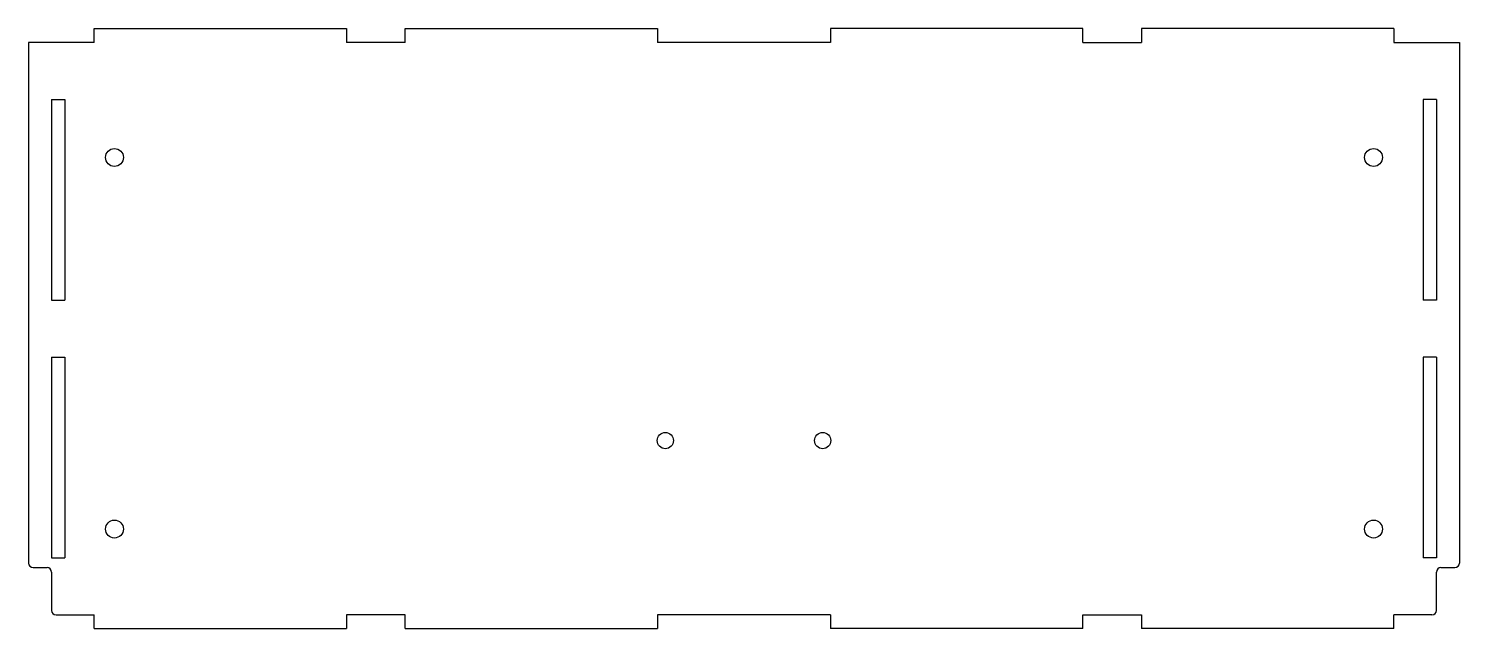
# Model space of a CAD drawing. Header units: millimetres. Extents: x -159 to 159, y -130 to 3.
import ezdxf

# ---------------------------------------------------------------- set-up
doc = ezdxf.new("R2010")
doc.units = ezdxf.units.MM

msp = doc.modelspace()

# ---------------------------------------------------------------- linework, layer by layer
at = {"color": 7, "linetype": 'Continuous', "lineweight": 25}
for p, q in [((-158.75, 0), (-158.75, -115.5)), ((-144.2212, 0), (-158.75, 0)), ((-144.2212, 3.048), (-88.1761, 3.048)), ((-144.2212, 0), (-144.2212, 3.048)), ((-88.1761, 3.048), (-88.1761, 0)), ((-75.2221, 0), (-88.1761, 0)), ((-75.2221, 3.048), (-19.177, 3.048)), ((-75.2221, 0), (-75.2221, 3.048)), ((-19.177, 3.048), (-19.177, 0)), ((19.177, 0), (-19.177, 0)), ((75.2221, 3.048), (19.177, 3.048)), ((19.177, 3.048), (19.177, 0)), ((75.2221, 0), (75.2221, 3.048)), ((75.2221, 0), (88.1761, 0)), ((144.2212, 3.048), (88.1761, 3.048)), ((88.1761, 3.048), (88.1761, 0)), ((144.2212, 3.048), (144.2212, 0)), ((144.2212, 0), (158.75, 0)), ((158.75, 0), (158.75, -115.5)), ((-153.67, -12.7), (-150.6982, -12.7)), ((-153.67, -12.7), (-153.67, -57.15)), ((-150.6982, -12.7), (-150.6982, -57.15)), ((153.67, -12.7), (150.6982, -12.7)), ((150.6982, -12.7), (150.6982, -57.15)), ((153.67, -12.7), (153.67, -57.15)), ((-153.67, -57.15), (-150.6982, -57.15)), ((153.67, -57.15), (150.6982, -57.15)), ((-153.67, -69.85), (-150.6982, -69.85)), ((-153.67, -69.85), (-153.67, -114.3)), ((-150.6982, -69.85), (-150.6982, -114.3)), ((153.67, -69.85), (150.6982, -69.85)), ((150.6982, -69.85), (150.6982, -114.3)), ((153.67, -69.85), (153.67, -114.3)), ((-153.67, -114.3), (-150.6982, -114.3)), ((153.67, -114.3), (150.6982, -114.3)), ((-157.75, -116.5), (-154.67, -116.5)), ((154.67, -116.5), (157.75, -116.5)), ((-153.67, -117.5), (-153.67, -126)), ((153.67, -126), (153.67, -117.5)), ((-152.67, -127), (-144.2212, -127)), ((-144.2212, -129.9718), (-144.2212, -127)), ((-88.1761, -127), (-88.1761, -129.9718)), ((-75.2221, -127), (-88.1761, -127)), ((-75.2221, -129.9718), (-75.2221, -127)), ((-19.177, -127), (-19.177, -129.9718)), ((19.177, -127), (-19.177, -127)), ((19.177, -127), (19.177, -129.9718)), ((75.2221, -129.9718), (75.2221, -127)), ((75.2221, -127), (88.1761, -127)), ((88.1761, -127), (88.1761, -129.9718)), ((144.2212, -129.9718), (144.2212, -127)), ((152.67, -127), (144.2212, -127)), ((-144.2212, -129.9718), (-88.1761, -129.9718)), ((-75.2221, -129.9718), (-19.177, -129.9718)), ((75.2221, -129.9718), (19.177, -129.9718)), ((144.2212, -129.9718), (88.1761, -129.9718))]:
    msp.add_line(p, q, dxfattribs=at)
for centre, radius in [((-139.7, -25.527), 1.9844), ((139.7, -25.527), 1.9844), ((-17.4625, -88.3158), 1.8), ((17.4625, -88.3158), 1.8), ((-139.7, -107.95), 1.9844), ((139.7, -107.95), 1.9844)]:
    msp.add_circle(centre, radius, dxfattribs=at)
for centre, start, end in [((-157.75, -115.5), 180, 270), ((-154.67, -117.5), 0, 90), ((154.67, -117.5), 90, 180), ((157.75, -115.5), 270, 0), ((-152.67, -126), 180, 270), ((152.67, -126), 270, 0)]:
    msp.add_arc(centre, 1, start, end, dxfattribs=at)

doc.saveas('drawing.dxf')
